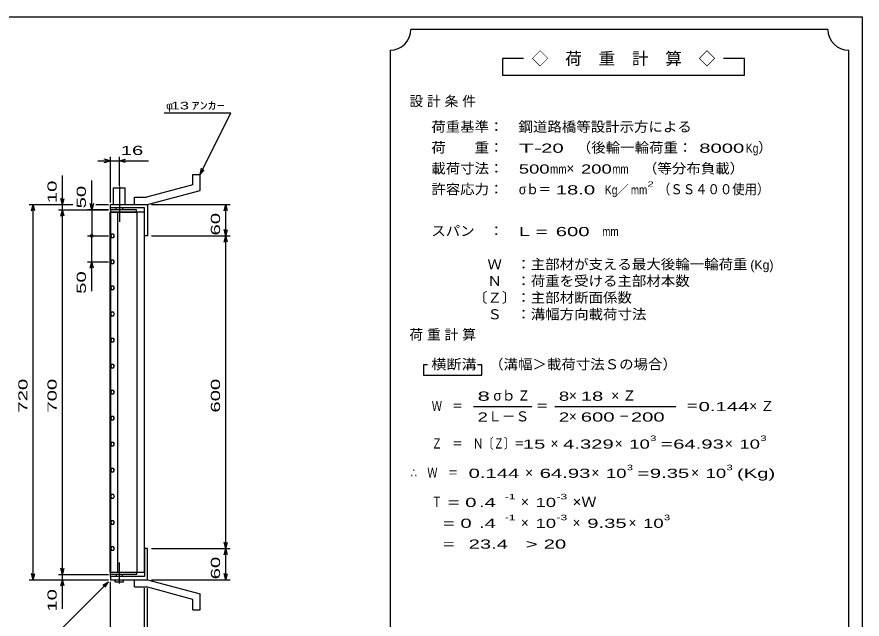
# Model space of a CAD drawing. Units: millimetres, scale not verified. Extents: x -1456 to 1385, y -1026 to 843.
# Drawn here: x -236 to 1385, y -313 to 843 of the extents above; entities that cross this region are included whole.
import ezdxf
from ezdxf.enums import TextEntityAlignment as Align

# ---------------------------------------------------------------- set-up
doc = ezdxf.new("R2010")
doc.units = ezdxf.units.MM
doc.header["$LTSCALE"] = 8
doc.linetypes.add('LONG_DASHED_DOTTED', pattern=[15.25, 12, -1.5, 0.25, -1.5])
for name, color, linetype, lineweight in [('0_2', 150, 'Continuous', 25), ('16', 3, 'Continuous', 25), ('19', 6, 'Continuous', 25), ('22', 4, 'Continuous', 25), ('24', 2, 'Continuous', 25)]:
    doc.layers.add(name, color=color, linetype=linetype, lineweight=lineweight)
doc.styles.add('ベクトル', font='')
doc.styles.get('ベクトル').set_extended_font_data('ベクトル')

msp = doc.modelspace()

# ---------------------------------------------------------------- linework, layer by layer
at = {"layer": '0_2'}
for p, q in [((-1383.2, 842.8), (1384.8, 842.8)), ((1384.8, 842.8), (1384.8, -917.2))]:
    msp.add_line(p, q, dxfattribs=at)
at = {"layer": '16'}
for p, q in [((-7, 472.5), (-57, 472.5)), ((-57, 472.5), (-57, 468)), ((-7, 468), (-7, 472.5)), ((-57.7, -223), (-57.7, 468)), ((-57.7, 468), (-57, 468)), ((-57, 468), (-7, 468)), ((-57, 468), (-57, -223)), ((8, 468), (-57, 468)), ((-43.5, 468), (-43.5, -223)), ((-5.5, -223), (-5.5, 468)), ((8, -223), (8, 468)), ((-55.146, 425.735), (-57, 422.475)), ((-57, 422.475), (-55.104, 419.24)), ((-51.396, 425.76), (-55.146, 425.735)), ((-49.5, 422.5), (-51.396, 425.76)), ((-51.354, 419.265), (-49.5, 422.525)), ((-55.104, 419.24), (-51.354, 419.265)), ((-55.146, 375.735), (-57, 372.475)), ((-51.396, 375.76), (-55.146, 375.735)), ((-49.5, 372.5), (-51.396, 375.76)), ((-57, 372.475), (-55.104, 369.24)), ((-55.104, 369.24), (-51.354, 369.265)), ((-51.354, 369.265), (-49.5, 372.525)), ((-55.146, 325.735), (-57, 322.475)), ((-51.396, 325.76), (-55.146, 325.735)), ((-49.5, 322.5), (-51.396, 325.76)), ((-57, 322.475), (-55.104, 319.24)), ((-55.104, 319.24), (-51.354, 319.265)), ((-51.354, 319.265), (-49.5, 322.525)), ((-55.146, 275.735), (-57, 272.475)), ((-51.396, 275.76), (-55.146, 275.735)), ((-49.5, 272.5), (-51.396, 275.76)), ((-57, 272.475), (-55.104, 269.24)), ((-55.104, 269.24), (-51.354, 269.265)), ((-51.354, 269.265), (-49.5, 272.525)), ((-55.146, 225.735), (-57, 222.475)), ((-57, 222.475), (-55.104, 219.24)), ((-51.396, 225.76), (-55.146, 225.735)), ((-55.104, 219.24), (-51.354, 219.265)), ((-49.5, 222.5), (-51.396, 225.76)), ((-51.354, 219.265), (-49.5, 222.525)), ((-55.146, 175.735), (-57, 172.475)), ((-57, 172.475), (-55.104, 169.24)), ((-51.396, 175.76), (-55.146, 175.735)), ((-55.104, 169.24), (-51.354, 169.265)), ((-49.5, 172.5), (-51.396, 175.76)), ((-51.354, 169.265), (-49.5, 172.525)), ((-55.146, 125.735), (-57, 122.475)), ((-57, 122.475), (-55.104, 119.24)), ((-51.396, 125.76), (-55.146, 125.735)), ((-55.104, 119.24), (-51.354, 119.265)), ((-49.5, 122.5), (-51.396, 125.76)), ((-51.354, 119.265), (-49.5, 122.525)), ((-55.146, 75.735), (-57, 72.475)), ((-57, 72.475), (-55.104, 69.24)), ((-51.396, 75.76), (-55.146, 75.735)), ((-55.104, 69.24), (-51.354, 69.265)), ((-49.5, 72.5), (-51.396, 75.76)), ((-51.354, 69.265), (-49.5, 72.525)), ((-55.146, 25.735), (-57, 22.475)), ((-57, 22.475), (-55.104, 19.24)), ((-51.396, 25.76), (-55.146, 25.735)), ((-55.104, 19.24), (-51.354, 19.265)), ((-49.5, 22.5), (-51.396, 25.76)), ((-51.354, 19.265), (-49.5, 22.525)), ((-55.146, -24.265), (-57, -27.525)), ((-57, -27.525), (-55.104, -30.76)), ((-51.396, -24.24), (-55.146, -24.265)), ((-55.104, -30.76), (-51.354, -30.735)), ((-49.5, -27.5), (-51.396, -24.24)), ((-51.354, -30.735), (-49.5, -27.475)), ((-55.146, -74.265), (-57, -77.525)), ((-57, -77.525), (-55.104, -80.76)), ((-51.396, -74.24), (-55.146, -74.265)), ((-55.104, -80.76), (-51.354, -80.735)), ((-49.5, -77.5), (-51.396, -74.24)), ((-51.354, -80.735), (-49.5, -77.475)), ((-55.146, -124.265), (-57, -127.525)), ((-57, -127.525), (-55.104, -130.76)), ((-51.396, -124.24), (-55.146, -124.265)), ((-49.5, -127.5), (-51.396, -124.24)), ((-51.354, -130.735), (-49.5, -127.475)), ((-55.104, -130.76), (-51.354, -130.735)), ((-55.146, -174.265), (-57, -177.525)), ((-57, -177.525), (-55.104, -180.76)), ((-51.396, -174.24), (-55.146, -174.265)), ((-49.5, -177.5), (-51.396, -174.24)), ((-51.354, -180.735), (-49.5, -177.475)), ((-55.104, -180.76), (-51.354, -180.735)), ((-57, -223), (-57.7, -223)), ((-57, -223), (-7, -223)), ((-57, -227.5), (-57, -223)), ((-57, -223), (8, -223)), ((-7, -223), (-7, -227.5)), ((-7, -227.5), (-57, -227.5))]:
    msp.add_line(p, q, dxfattribs=at)
at = {"layer": '19'}
for p, q in [((101, 540.5), (115, 540.5)), ((101, 520.5), (101, 540.5)), ((115, 509.5), (115, 540.5)), ((101, 520.5), (12, 496.5)), ((-51, 482.5), (-51, 514.5)), ((-51, 514.5), (-29, 514.5)), ((-29, 482.5), (-29, 514.5)), ((14, 482.5), (115, 509.5)), ((-11, 496.5), (12, 496.5)), ((-11, 482.5), (-11, 496.5)), ((-57, 472.5), (-57, 482.5)), ((-57, 476.5), (-57, 482.5)), ((-57, 482.5), (13, 482.5)), ((8, 476.5), (-57, 476.5)), ((-46, 472.5), (-46, 476.5)), ((-34, 476.5), (-34, 472.5)), ((-11, 482.5), (14, 482.5)), ((8, 422.5), (8, 476.5)), ((13, 482.5), (14, 481.5)), ((14, 481.5), (14, 422.5)), ((14, 422.5), (8, 422.5)), ((14, -177.5), (8, -177.5)), ((8, -177.5), (8, -231.5)), ((14, -236.5), (14, -177.5)), ((-57, -231.5), (-57, -221.5)), ((-57, -231.5), (-57, -237.5)), ((8, -231.5), (-57, -231.5)), ((-57, -237.5), (13, -237.5)), ((-48, -241.5), (-48, -237.5)), ((-48, -241.5), (-32, -241.5)), ((-46, -227.5), (-46, -231.5)), ((-34, -231.5), (-34, -227.5)), ((-32, -241.5), (-32, -237.5)), ((-11, -237.5), (14, -237.5)), ((-11, -251.5), (-11, -237.5)), ((13, -237.5), (14, -236.5)), ((14, -237.5), (115, -264.5)), ((-11, -251.5), (12, -251.5)), ((101, -275.5), (12, -251.5)), ((101, -295.5), (101, -275.5)), ((115, -295.5), (115, -264.5)), ((101, -295.5), (115, -295.5))]:
    msp.add_line(p, q, dxfattribs=at)
at = {"layer": '19', "linetype": 'LONG_DASHED_DOTTED'}
for p, q in [((-40, 517.5), (-40, 449.5)), ((-40, -244.5), (-40, -204.5))]:
    msp.add_line(p, q, dxfattribs=at)
at = {"layer": '22'}
for p, q in [((46, 658.5), (174, 658.5)), ((115, 540.5), (174, 658.5)), ((-57, 566.5), (-69, 569.7)), ((-57, 486.5), (-57, 574.5)), ((-40, 518.496), (-40, 574.5)), ((-40, 566.5), (-28, 569.7)), ((-81, 566.5), (-57, 566.5)), ((-69, 563.3), (-57, 566.5)), ((-57, 566.5), (-40, 566.5)), ((-28, 563.3), (-40, 566.5)), ((-40, 566.5), (16, 566.5)), ((115, 540.5), (117.4, 552.18)), ((-149, 482.5), (-149, 538.5)), ((115, 540.5), (123, 549.3)), ((-93, 472.5), (-93, 528.5)), ((-149, 482.5), (-152.2, 494.5)), ((-149, 482.5), (-145.8, 494.5)), ((-213, 482.5), (-129, 482.5)), ((-208.2, 470.5), (-205, 482.5)), ((-201.8, 470.5), (-205, 482.5)), ((-205, -237.5), (-205, 482.5)), ((-157, 482.5), (-129, 482.5)), ((-157, 472.5), (-61, 472.5)), ((-152.2, 460.5), (-149, 472.5)), ((-149, 472.5), (-149, 482.5)), ((-145.8, 460.5), (-149, 472.5)), ((-149, -227.5), (-149, 472.5)), ((-61, 472.5), (-101, 472.5)), ((-93, 472.5), (-96.2, 484.5)), ((-89.8, 484.5), (-93, 472.5)), ((-93, 472.5), (-93, 422.5)), ((-85, 482.5), (-61, 482.5)), ((-85, 482.5), (-61, 482.5)), ((22, 482.5), (172.4, 482.5)), ((161.2, 470.5), (164.4, 482.5)), ((167.6, 470.5), (164.4, 482.5)), ((164.4, 422.5), (164.4, 482.5)), ((-101, 422.5), (-61, 422.5)), ((-93, 372.5), (-93, 422.5)), ((22, 422.5), (172.4, 422.5)), ((164.4, 422.5), (161.2, 434.5)), ((161.2, 410.5), (164.4, 422.5)), ((164.4, 422.5), (167.6, 434.5)), ((167.6, 410.5), (164.4, 422.5)), ((164.4, -177.5), (164.4, 422.5)), ((-101, 372.5), (-61, 372.5)), ((-96.2, 360.5), (-93, 372.5)), ((-89.8, 360.5), (-93, 372.5)), ((-93, 316.5), (-93, 372.5)), ((22, -177.5), (172.4, -177.5)), ((164.4, -177.5), (161.2, -165.5)), ((161.2, -189.5), (164.4, -177.5)), ((164.4, -177.5), (167.6, -165.5)), ((167.6, -189.5), (164.4, -177.5)), ((164.4, -237.5), (164.4, -177.5)), ((-205, -237.5), (-208.2, -225.5)), ((-205, -237.5), (-201.8, -225.5)), ((-149, -227.5), (-152.2, -215.5)), ((-149, -227.5), (-145.8, -215.5)), ((164.4, -237.5), (161.2, -225.5)), ((164.4, -237.5), (167.6, -225.5)), ((-213, -237.5), (-61, -237.5)), ((-181, -361.5), (-61, -241.5)), ((-157, -227.5), (-61, -227.5)), ((-157, -237.5), (-61, -237.5)), ((-152.2, -249.5), (-149, -237.5)), ((-149, -237.5), (-149, -227.5)), ((-145.8, -249.5), (-149, -237.5)), ((-149, -293.5), (-149, -237.5)), ((-71.4, -247.9), (-61, -241.5)), ((-67.4, -251.9), (-61, -241.5)), ((-57, -369.5), (-57, -241.5)), ((-57, -425.5), (-57, -241.5)), ((22, -237.5), (172.4, -237.5)), ((8, -369.5), (8, -253.7)), ((14, -425.5), (14, -253.7))]:
    msp.add_line(p, q, dxfattribs=at)
msp.add_circle((-93, 422.5), 2.4, dxfattribs=at)
at = {"layer": '24', "color": 4}
for p, q in [((1319.2, 818.8), (519.2, 818.8)), ((479.2, 778.8), (479.2, -461.2)), ((1359.2, -461.2), (1359.2, 778.8)), ((735.2, 762.8), (695.2, 762.8)), ((695.2, 762.8), (695.2, 730.8)), ((1159.2, 762.8), (1119.2, 762.8)), ((1159.2, 730.8), (1159.2, 762.8)), ((695.2, 730.8), (1159.2, 730.8)), ((551.2, 174.8), (543.2, 174.8)), ((543.2, 174.8), (543.2, 154.8)), ((655.2, 174.8), (647.2, 174.8)), ((655.2, 154.8), (655.2, 174.8)), ((543.2, 154.8), (655.2, 154.8)), ((639.2, 94.8), (751.2, 94.8)), ((795.2, 94.8), (1027.2, 94.8))]:
    msp.add_line(p, q, dxfattribs=at)
for centre, start, end in [((479.2, 818.8), 270, 0), ((1359.2, 818.8), 180, 270)]:
    msp.add_arc(centre, 40, start, end, dxfattribs=at)

# ---------------------------------------------------------------- texts
at = {"layer": '22', "color": 2, "style": 'ベクトル'}
msp.add_text('φ', height=14.66, dxfattribs=at).set_placement((50, 672.5), align=Align.MIDDLE_LEFT)
for s, height, width, p in [(' 13 ', 14.66, 1.6, (50, 672.5)), ('ｱﾝｶｰ', 14.66, 1.6, (98, 672.5)), (' 16 ', 17.6, 1.65, (-48, 586.5))]:
    msp.add_text(s, height=height, dxfattribs=dict(at, width=width)).set_placement(p, align=Align.MIDDLE_LEFT)
at = {"layer": '22', "color": 2, "style": 'ベクトル', "width": 1.65}
for s, p in [(' 10 ', (-169, 474.5)), (' 50 ', (-113, 464.5)), (' 60 ', (144.4, 412.5)), (' 50 ', (-113, 300.5)), (' 720 ', (-225, 72.5)), (' 700 ', (-169, 72.5)), (' 600 ', (144.4, 72.5)), (' 60 ', (144.4, -247.5)), (' 10 ', (-169, -309.5))]:
    msp.add_text(s, height=17.6, rotation=90, dxfattribs=at).set_placement(p, align=Align.MIDDLE_LEFT)
at = {"layer": '24', "style": 'ベクトル'}
for s, height, p in [('◇\u3000荷\u3000重\u3000計\u3000算\u3000◇', 23.46, (751.2, 762.8)), ('）', 19.35, (1185.6, 592)), ('×', 19.35, (817.6, 552)), ('／', 17.6, (913.2, 510.8)), ('(Kg)', 17.6, (1170.4, 366.8)), ('σｂ', 19.35, (677.6, 116)), ('×', 19.35, (822.4, 116)), ('Ｌ－Ｓ', 19.35, (667.2, 76)), ('×', 19.35, (822.4, 76)), ('×', 19.35, (787.2, 24)), ('×', 19.35, (910.4, 24)), ('×', 19.35, (1121.6, 24)), ('×', 19.35, (738.4, -32)), ('×', 19.35, (865.6, -32)), ('×', 19.35, (1056.8, -32)), ('×', 19.35, (730.4, -88)), ('×', 19.35, (730.4, -128)), ('×', 19.35, (829.6, -128)), ('×', 19.35, (936.8, -128))]:
    msp.add_text(s, height=height, dxfattribs=at).set_placement(p, align=Align.MIDDLE_LEFT)
for s, height, width, p in [('荷重基準：\u3000', 19.35, 1.05, (558.4, 632)), ('鋼道路橋等設計示方による', 19.35, 1.05, (725.6, 632)), ('荷\u3000\u3000重：\u3000', 19.35, 1.05, (558.4, 592)), ('（後輪一輪荷重：', 19.35, 1.05, (837.6, 592)), ('T-', 17.6, 2, (726.4, 590.8)), (' 20 ', 17.6, 1.65, (758.4, 590.8)), (' 8000', 17.6, 1.65, (1061.6, 590.8)), ('Kg', 17.6, 0.85, (1161.6, 590.8)), ('載荷寸法：\u3000', 19.35, 1.05, (558.4, 552)), ('500', 17.6, 1.5, (726.4, 550.8)), ('mm', 17.6, 0.8, (786.4, 550.8)), ('200', 17.6, 1.5, (845.6, 550.8)), ('mm', 17.6, 0.8, (905.6, 550.8)), ('\u3000（等分布負載）', 19.35, 1.05, (936.8, 552)), ('許容応力：\u3000', 19.35, 1.05, (558.4, 512)), ('σｂ＝', 19.35, 0.9, (726.4, 512)), (' 18.0', 17.6, 1.65, (786.4, 510.8)), ('Kg', 17.6, 0.85, (891.2, 510.8)), ('2', 10.56, 1.5, (973.2, 522)), ('（ＳＳ４００使用）', 19.35, 0.9, (993.2, 512)), ('mm', 17.6, 0.8, (941.2, 510.8)), ('スパン\u3000：\u3000', 19.35, 1.05, (558.4, 432)), ('L =', 17.6, 1.65, (726.4, 430.8)), (' 600 ', 17.6, 1.65, (786.4, 430.8)), ('mm', 17.6, 0.8, (886.4, 430.8)), ('\u3000Ｗ\u3000：主部材が支える最大後輪一輪荷重', 19.35, 1.05, (638.4, 368)), ('\u3000Ｎ\u3000：荷重を受ける主部材本数', 19.35, 1.05, (638.4, 336)), ('〔Ｚ〕：主部材断面係数', 19.35, 1.05, (638.4, 304)), ('\u3000Ｓ\u3000：溝幅方向載荷寸法', 19.35, 1.05, (638.4, 272)), ('横断溝', 19.35, 1.1, (558.4, 176)), ('\u3000（溝幅＞載荷寸法Ｓの場合）', 19.35, 1.05, (641.6, 176)), ('8', 17.6, 1.8, (647.2, 114.8)), ('Ｚ', 19.35, 0.9, (724, 116)), ('8', 17.6, 1.5, (803.2, 114.8)), (' 18 ', 17.6, 1.65, (834.4, 114.8)), ('Ｗ\u3000＝', 19.35, 0.75, (559.2, 96)), ('＝', 19.35, 0.9, (759.2, 96)), ('＝', 19.35, 0.9, (1047.2, 96)), ('0.144', 17.6, 1.65, (1071.2, 94.8)), ('2', 17.6, 1.5, (647.2, 74.8)), ('2', 17.6, 1.5, (803.2, 74.8)), (' 600 ', 17.6, 1.65, (834.4, 74.8)), (' 200 ', 17.6, 1.65, (930.4, 74.8)), ('－', 19.35, 0.75, (918.4, 76)), ('Ｚ\u3000＝\u3000Ｎ〔Ｚ〕＝', 19.35, 0.75, (559.2, 24)), ('3', 10.56, 1.5, (978.4, 34)), ('3', 10.56, 1.5, (1189.6, 34)), (' 15 ', 17.6, 1.65, (723.2, 22.8)), ('4.329', 17.6, 1.65, (811.2, 22.8)), ('10', 17.6, 1.5, (938.4, 22.8)), ('=', 17.6, 1.7, (998.4, 22.8)), ('64.93', 17.6, 1.65, (1022.4, 22.8)), ('10', 17.6, 1.5, (1149.6, 22.8)), ('∴\u3000Ｗ\u3000＝', 19.35, 0.75, (519.2, -32)), (' 0.144', 17.6, 1.65, (619.2, -33.2)), ('64.93', 17.6, 1.65, (766.4, -33.2)), ('10', 17.6, 1.5, (893.6, -33.2)), ('3', 10.56, 1.5, (933.6, -22)), ('=', 17.6, 1.7, (953.6, -33.2)), ('9.35', 17.6, 1.65, (977.6, -33.2)), ('10', 17.6, 1.5, (1084.8, -33.2)), ('3', 10.56, 1.5, (1124.8, -22)), ('(Kg)', 17.6, 1.65, (1144.8, -33.2)), ('Ｔ', 19.35, 0.75, (559.2, -88)), (' = 0', 17.6, 1.65, (579.2, -89.2)), (' .4 ', 17.6, 1.65, (639.2, -89.2)), ('-1', 10.56, 1.65, (699.2, -78)), ('10', 17.6, 1.5, (758.4, -89.2)), ('-3', 10.56, 1.65, (798.4, -78)), ('×Ｗ', 19.35, 1.1, (829.6, -88)), ('-1', 10.56, 1.65, (699.2, -118)), ('-3', 10.56, 1.65, (798.4, -118)), ('3', 10.56, 1.5, (1004.8, -118)), ('  = 0', 17.6, 1.65, (559.2, -129.2)), (' .4 ', 17.6, 1.65, (639.2, -129.2)), ('10', 17.6, 1.5, (758.4, -129.2)), ('9.35', 17.6, 1.65, (857.6, -129.2)), ('10', 17.6, 1.5, (964.8, -129.2)), (' 23.4', 17.6, 1.65, (619.2, -169.2)), (' 20 ', 17.6, 1.65, (763.2, -169.2)), ('  =', 17.6, 1.65, (559.2, -169.2)), ('>', 17.6, 1.7, (739.2, -169.2))]:
    msp.add_text(s, height=height, dxfattribs=dict(at, width=width)).set_placement(p, align=Align.MIDDLE_LEFT)
at = {"layer": '24', "char_height": 19.35, "attachment_point": 4, "style": 'ベクトル'}
for s, insert in [('\\T1.28;設計条件', (516.4, 680)), ('\\T1.28;荷重計算', (516.4, 232)), ('\\T1.42;×Ｚ', (903.6, 116)), ('\\T1.42;×Ｚ', (1168.4, 96))]:
    msp.add_mtext(s, dxfattribs=dict(at, insert=insert))

doc.saveas('drawing.dxf')
